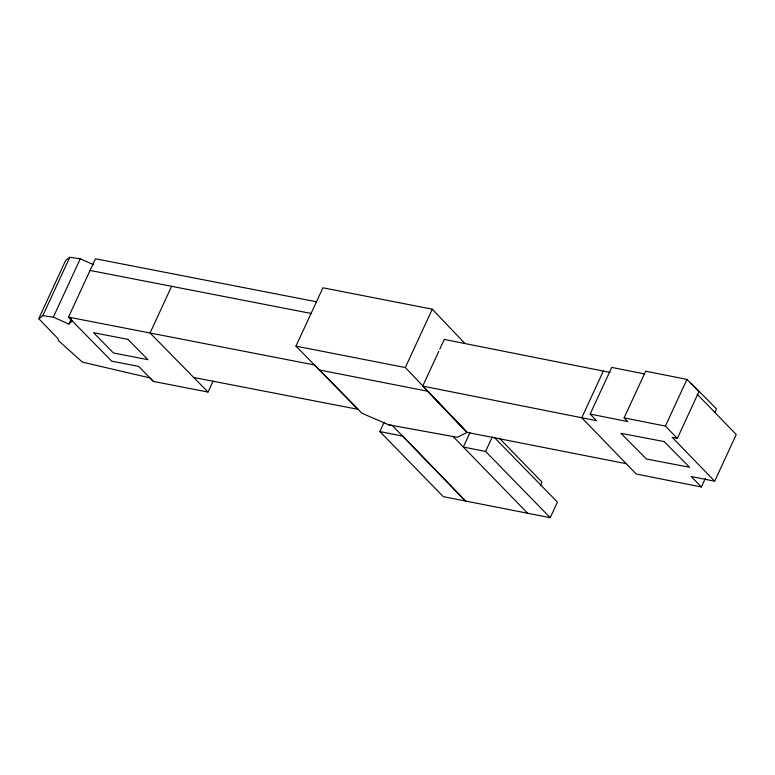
<?xml version="1.0" encoding="UTF-8"?>
<svg xmlns="http://www.w3.org/2000/svg" width="775" height="775" viewBox="0 0 775 775"><rect width="100%" height="100%" fill="white"/><g stroke="black" fill="none" stroke-linecap="round" stroke-linejoin="round"><path stroke-width="1.16" d="M213.028 381.193L208.01 392.053L153.421 381.426L149.914 377.9L82.392 362.138L58.668 340.806L57.689 338.287L38.75 318.699L65.71 260.352L69.769 257.319L80.28 258.792L93.756 264.788M38.75 318.699L42.809 315.667L69.769 257.319M42.809 315.667L53.32 317.14L80.28 258.792M53.32 317.14L68.868 324.066L71.358 318.661M171.614 286.304L150.05 332.988L208.01 392.053M494.46 437.584L557.419 502.113L550.231 517.681L465.533 501.028L392.286 425.494L388.672 424.826L362.032 413.298L295.963 346.144L322.923 287.796L432.285 309.196L464.816 343.373M626.268 463.702L467.044 432.392L405.325 367.544L432.285 309.196M379.857 431.568L402.826 436.141L465.533 501.028L443.339 496.659L379.857 431.568L384.168 422.239M388.672 424.826L457.318 437.303L467.044 432.392L422.724 386.105L438.766 351.366M439.774 349.196L444.288 339.431L610.128 372.426M470.018 432.518L463.305 447.039L485.596 451.418L550.231 517.681M485.596 451.418L492.299 436.897M540.475 485.315L541.967 482.089L499.294 438.156M603.328 371.07L581.754 417.754L636.246 474.019L701.375 486.981L705.386 478.301M422.724 386.105L596.498 420.68L590.153 414.073L611.717 367.398L644.558 373.938M590.153 414.073L627.682 421.552L624.107 417.861L645.682 371.186L686.96 379.411L698.905 391.704L677.34 438.388L672.225 437.381L714.686 481.207L736.25 434.533L697.122 394.136M677.34 438.388L665.396 426.095L686.96 379.411M715.025 412.164L716.526 408.919L691.067 383.228M68.868 324.066L72.22 320.937L68.491 317.13L95.451 258.782L316.471 301.766M90.065 270.456L311.201 313.458M193.711 377.483L358.06 409.355L314.466 364.967L68.491 317.13L111.707 361.169L138.667 366.401L153.421 381.426M295.963 346.144L405.325 367.544M319.377 369.975L427.684 391.23L467.044 432.392M624.107 417.861L665.396 426.095M714.686 481.207L691.252 476.538L701.375 486.981M453.113 436.538L527.581 513.215M664.107 441.576L620.969 433.312L646.418 459.013L689.566 467.267L664.107 441.576M127.943 339.363L93.523 332.698L113.499 353.012L147.918 359.677L127.943 339.363"/></g></svg>
